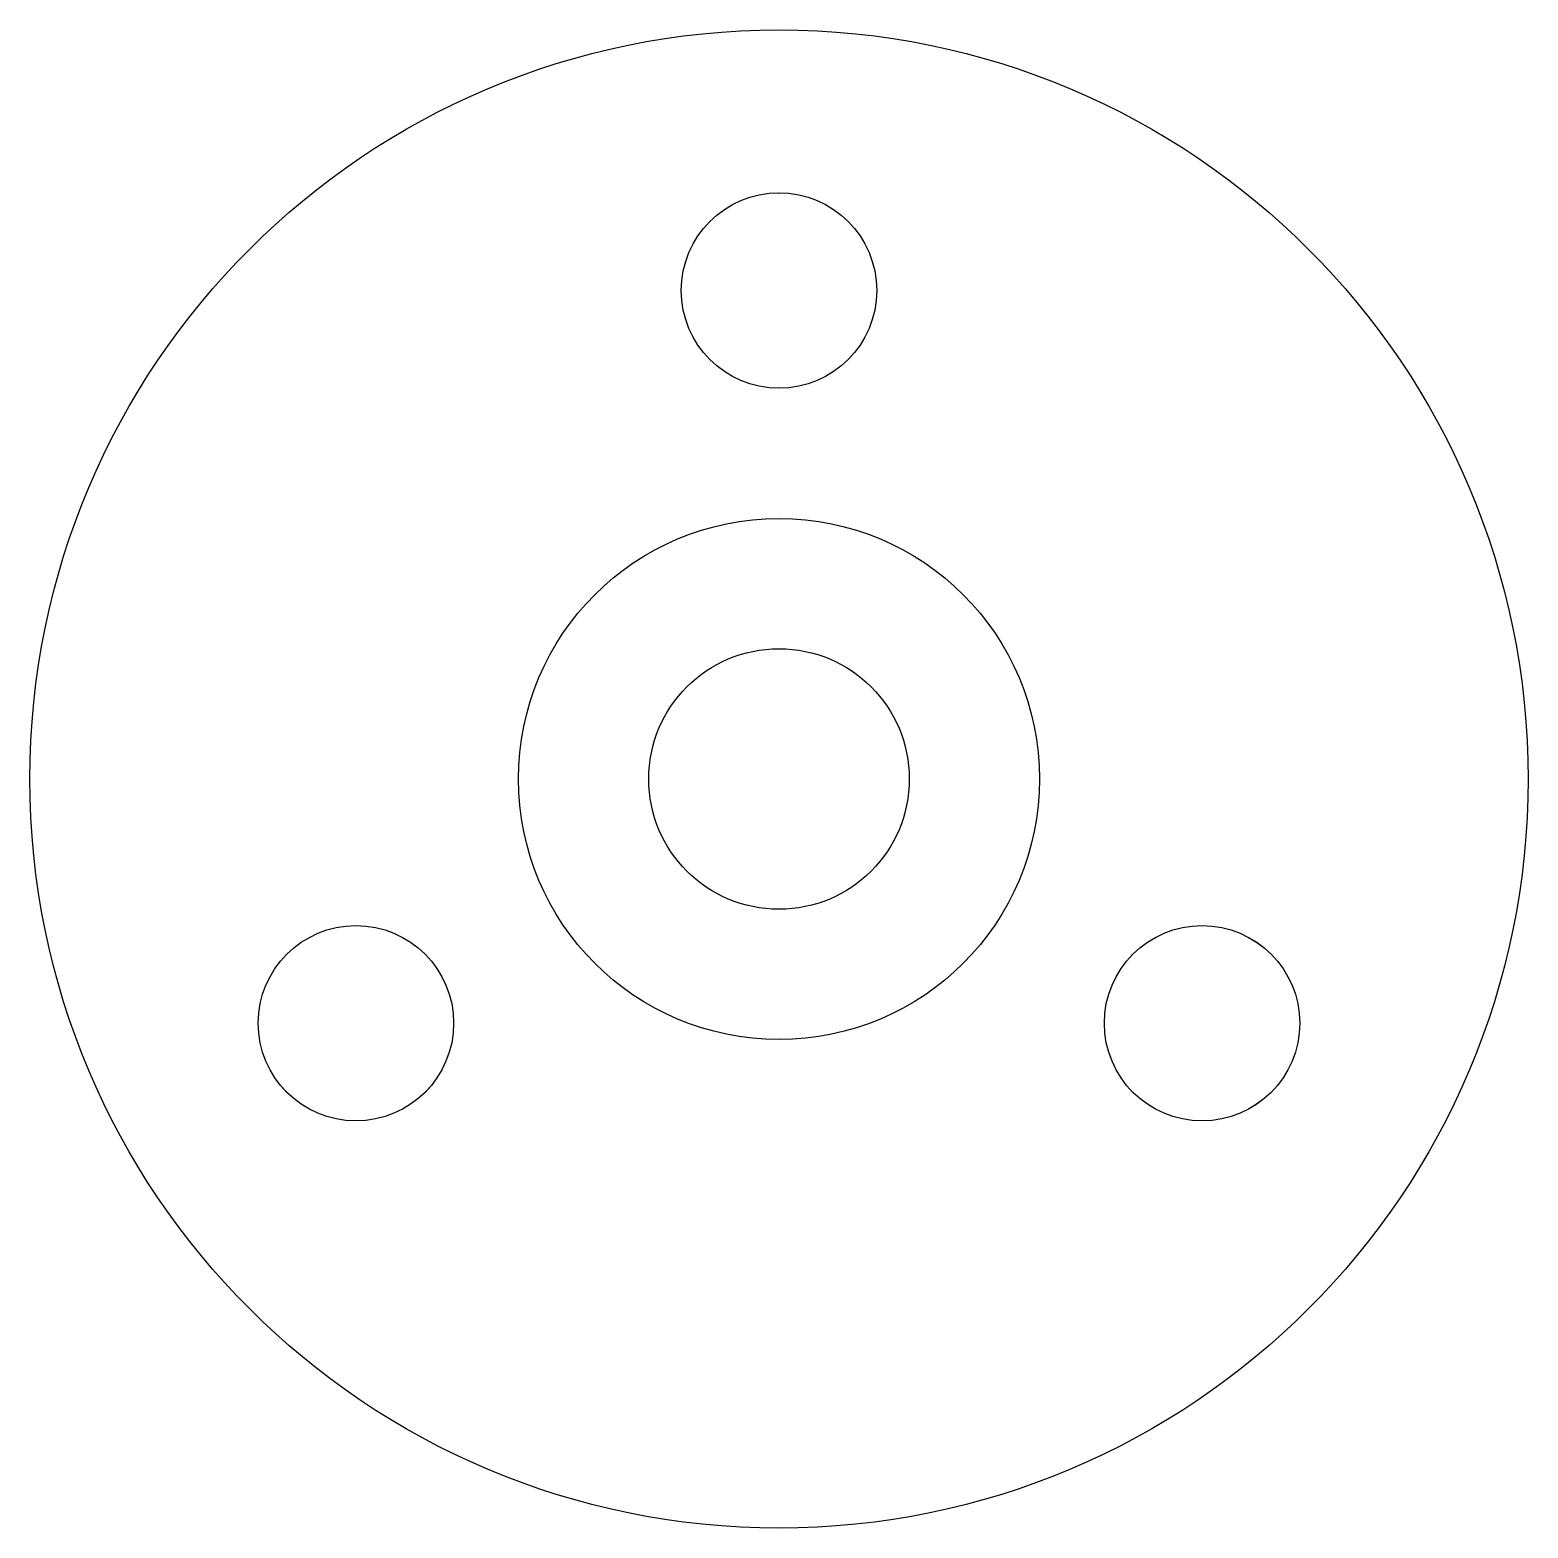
# Model space of a CAD drawing. Header units: inches. Extents: x -11.5 to 11.5, y -11.5 to 11.5.
import ezdxf

# ---------------------------------------------------------------- set-up
doc = ezdxf.new("R2010")
doc.units = ezdxf.units.IN
doc.header["$MEASUREMENT"] = 0

# ---------------------------------------------------------------- blocks, each defined once
blk = doc.blocks.new('*U7')
blk.add_circle((1.5, 1.5), 1.5)
blk = doc.blocks.new('*U8')
at = {"color": 0, "linetype": 'ByBlock', "lineweight": -2, "transparency": 16777216}
for p, rotation in [((0.549, 5.451), 59.99999999999997), ((2.049, 6.951), 120), ((-0.549, 9.549), 240), ((-2.049, 8.049), 299.9999999999998), ((1.5, 9), 180)]:
    blk.add_blockref('*U7', p, dxfattribs=dict(at, rotation=rotation))
blk.add_blockref('*U7', (-1.5, 6), dxfattribs=at)
blk = doc.blocks.new('*U4')
blk.add_blockref('*U8', (0, -7.5))
blk = doc.blocks.new('*U5')
at = {"color": 0, "linetype": 'ByBlock', "lineweight": -2, "transparency": 16777216}
blk.add_blockref('*U4', (0, 7.5), dxfattribs=at)
for p, rotation in [((-6.495, -3.75), 120), ((6.495, -3.75), 240)]:
    blk.add_blockref('*U4', p, dxfattribs=dict(at, rotation=rotation))

msp = doc.modelspace()

# ---------------------------------------------------------------- linework, layer by layer
for centre, radius in [((0, 0), 11.5), ((0, 0, -2), 4), ((0, 0), 2)]:
    msp.add_circle(centre, radius)

# ---------------------------------------------------------------- block references
msp.add_blockref('*U5', (0, 0))

doc.saveas('drawing.dxf')
